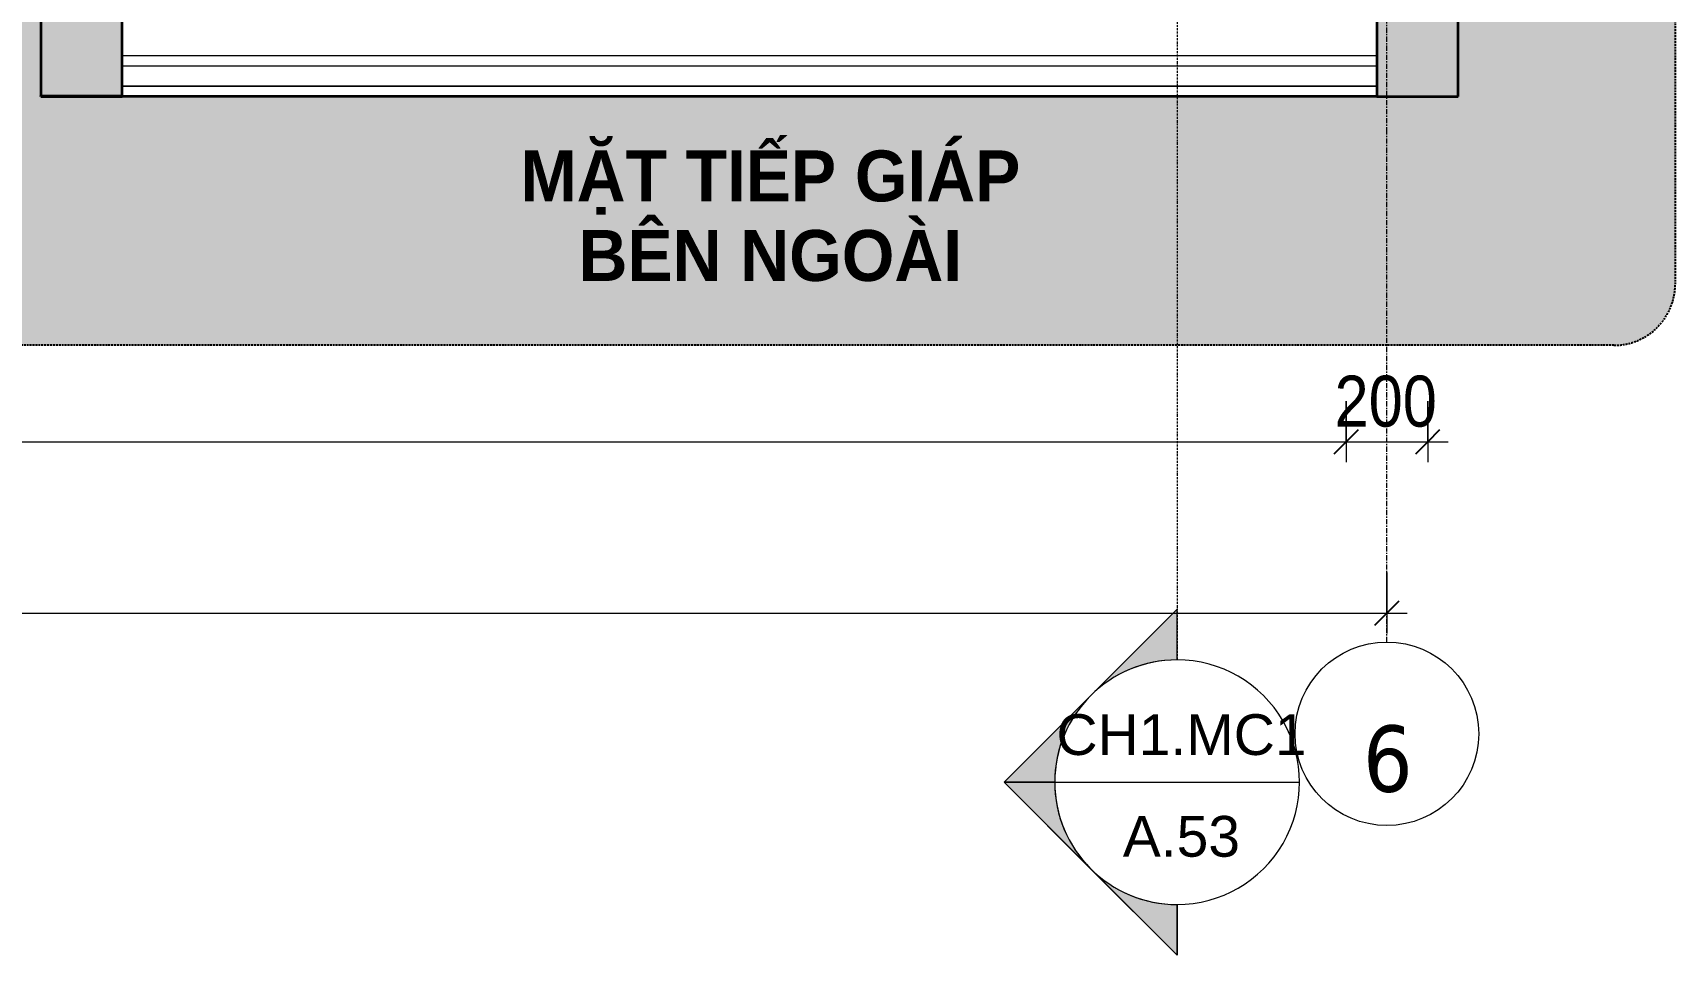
# Model space of a CAD drawing. Header units: millimetres. Extents: x 50254 to 245170, y 481 to 78637.
# Drawn here: x 57633 to 61659, y 21231 to 23493 of the extents above; entities that cross this region are included whole.
import ezdxf

# ---------------------------------------------------------------- set-up
doc = ezdxf.new("R2010")
doc.units = ezdxf.units.MM
for name, pattern in [('Dash', [6, 3, -3]), ('Dash - Tight', [4.5, 3, -1.5]), ('Dash Dot 3_16_', [7.9375, 4.7625, -1.5875, 0, -1.5875]), ('Grid Line', [22.225, 12.7, -3.175, 3.175, -3.175]), ('Hidden', [7.14375, 4.7625, -2.38125])]:
    doc.linetypes.add(name, pattern=pattern)
for name, color, linetype, lineweight in [('0-1', 7, 'Continuous', 5), ('A-ANNO-DIMS', 211, 'Continuous', 9), ('A-ANNO-DIMS-50', 211, 'Continuous', 9), ('A-DETL-GENF-3', 92, 'Dash - Tight', 18), ('A-DETL-GENF-4', 92, 'Hidden', 25), ('A-DETL-GENF-5', 9, 'Continuous', 18), ('A-DETL-MEDM', 33, 'Continuous', 35), ('A-FLOR', 192, 'Continuous', 18), ('A-FLOR-HRAL', 11, 'Continuous', 18), ('A-WALL', 113, 'Continuous', 18), ('G-ANNO-SYMB', 111, 'Continuous', 9), ('G-ANNO-SYMB-1', 111, 'Dash Dot 3_16_', 18), ('G-ANNO-TEXT-1', 7, 'Continuous', 9), ('S-COLS', 52, 'Continuous', 18), ('S-COLS-6', 52, 'Continuous', 35), ('S-COLS-7', 52, 'Dash', 18), ('S-COLS-HDLN', 52, 'Dash', 18), ('S-GRID-1', 1, 'Grid Line', 9), ('S-GRID-IDEN', 1, 'Continuous', 9)]:
    doc.layers.add(name, color=color, linetype=linetype, lineweight=lineweight)
doc.layers.add('A-DETL-GENF-2', color=7, linetype='Continuous', lineweight=18, transparency=0.2)
doc.styles.add('Arial', font='arial.ttf', dxfattribs={"height": 100})
doc.styles.add('Arial_B', font='arialbd.ttf', dxfattribs={"width": 0.95, "height": 125})
doc.styles.add('Tahoma_B', font='tahomabd.ttf', dxfattribs={"height": 162.5})
doc.styles.add('UTM Avo', font='', dxfattribs={"width": 0.9, "height": 125})
doc.styles.get('UTM Avo').set_extended_font_data('UTM Avo')
doc.dimstyles.new('1_Dim_chi_tiet_2_5', dxfattribs={"dimscale": 304.8, "dimtxt": 124.912619, "dimasz": 0.19685, "dimexe": 0.164042, "dimexo": 0.0625, "dimgap": 0.016404, "dimtad": 1, "dimdec": 0, "dimrnd": 5, "dimzin": 0, "dimdsep": 46, "dimtxsty": 'UTM Avo', "dimblk1": 'OBLIQUE', "dimblk2": 'OBLIQUE', "dimsah": 1, "dimcen": 0.09, "dimdle": 0.164042, "dimazin": 0, "dimtfac": 1, "dimtdec": 4, "dimtix": 1, "dimtmove": 0, "dimatfit": 3, "dimfxl": 0.328084, "dimfxlon": 1, "dimtvp": 1, "dimtolj": 1, "dimtzin": 0, "dimarcsym": 2})
pattern_1 = [(50, (0, 0), (364.3679, -31.8783), [38.1, -419.1]), (355, (0, 0), (-70.4859, 382.1133), [30.48, -335.28]), (100.451, (30.36, -2.66), (293.885, 350.2334), [32.38, -356.18]), (46.184, (0, 101.6), (542.1585, -84.0858), [57.15, -628.65]), (96.636, (45.2, 94.6), (474.805, 494.8554), [48.57, -534.27]), (351.184, (0, 101.6), (474.81, 494.85), [45.72, -502.92]), (21, (50.8, 76.2), (303.2285, -204.5305), [38.1, -419.1]), (326, (50.8, 76.2), (123.6039, 368.376), [30.48, -335.28]), (71.451, (76.07, 59.16), (426.8341, 163.8427), [32.38, -356.18]), (37.5, (0, 0), (6.17665, 169.11015), [3.353, -327.863, 3.353, -337.007, -336.55]), (37.5, (0, 0), (6.17665, 169.11015), [-671.576, 3.353, -333.197]), (7.5, (0, 0), (133.63888, 200.3615), [3.353, -190.703, 3.353, -320.243, -128.27]), (7.5, (0, 0), (133.63888, 200.3615), [-517.652, 3.353, -124.917]), (327.5, (-113.28, 0), (271.18182, -11.45836), [3.353, -123.647, 3.353, -392.887, -525.78]), (327.5, (-113.28, 0), (271.18182, -11.45836), [-523.24, 3.353, -522.427]), (317.5, (-164.08, 0), (296.2585, 50.85285), [3.353, -161.747, 3.353, -259.791, -373.38]), (317.5, (-164.08, 0), (296.2585, 50.85285), [-428.244, 3.353, -370.027]), (45, (0, 0), (-125.7236, 125.7236), []), (45, (0, 190.5), (-125.7236, 125.7236), [])]

# ---------------------------------------------------------------- blocks, each defined once
blk = doc.blocks.new('NCV_TKTC_KET CAU_rvt-1-TKCS_CĂN HỘ LOẠI 1 - MẶT BẰNG')
at = {"layer": 'A-FLOR'}
blk.add_line((57852.6, 23336.9), (60927.6, 23336.9), dxfattribs=at)
blk = doc.blocks.new('Top Rail Type - Top Rail_Internal_-1602693-TKCS_CĂN HỘ LOẠI 1 - MẶT BẰNG')
at = {"layer": 'A-FLOR-HRAL'}
for p, q in [((57852.6, 23412.4), (60927.6, 23412.4)), ((60927.6, 23362.4), (57852.6, 23362.4))]:
    blk.add_line(p, q, dxfattribs=at)
blk = doc.blocks.new('Top Rail Type - Top Rail_Internal_-V17-TKCS_CĂN HỘ LOẠI 1 - MẶT BẰNG')
at = {"layer": 'A-FLOR-HRAL'}
for p, q in [((57852.6, 23412.4), (60927.6, 23412.4)), ((57852.6, 23362.4), (60927.6, 23362.4))]:
    blk.add_line(p, q, dxfattribs=at)
blk = doc.blocks.new('G1_SOF - BO TRU - 200x200-3050151-TKCS_CĂN HỘ LOẠI 1 - MẶT BẰNG')
at = {"layer": 'S-COLS-HDLN'}
for p, q in [((-97.9, -97.9), (-100, -100)), ((97.9, -97.9), (100, -100))]:
    blk.add_line(p, q, dxfattribs=at)
blk = doc.blocks.new('BORDER VIEW - BORDER VIEW-3457859-TKCS_CĂN HỘ LOẠI 1 - MẶT BẰNG')
at = {"layer": 'A-DETL-GENF-4'}
for p, q in [((9635.3, 11333.8), (9635.3, 150)), ((9485.3, 0), (150, 0))]:
    blk.add_line(p, q, dxfattribs=at)
blk.add_arc((9485.3, 150), 150, 270, 0, dxfattribs=at)
blk = doc.blocks.new('Grid - M_Grid Head - Circle-353313-TKCS_CĂN HỘ LOẠI 1 - MẶT BẰNG')
at = {"layer": 'S-GRID-IDEN'}
blk.add_circle((0, 0), 4.5, dxfattribs=at)
blk = doc.blocks.new('Section - M_Section Head - Filled-352373-TKCS_CĂN HỘ LOẠI 1 - MẶT BẰNG')
at = {"layer": 'G-ANNO-SYMB'}
h = blk.add_hatch(color=256, dxfattribs=at)
edge = h.paths.add_edge_path()
edge.add_line((-6, 8.485), (-6, 6))
edge.add_arc((-6, 0), 6, 90, 135)
edge.add_line((-10.243, 4.243), (-6, 8.485))
h = blk.add_hatch(color=256, dxfattribs=at)
edge = h.paths.add_edge_path()
edge.add_line((-6, 8.485), (-1.757, 4.243))
edge.add_arc((-6, 0), 6, 45, 90)
edge.add_line((-6, 6), (-6, 8.485))
h = blk.add_hatch(color=256, dxfattribs=at)
edge = h.paths.add_edge_path()
edge.add_line((-14.485, 0), (-10.243, 4.243))
edge.add_arc((-6, 0), 6, 135, 180)
edge.add_line((-12, 0), (-14.485, 0))
h = blk.add_hatch(color=256, dxfattribs=at)
edge = h.paths.add_edge_path()
edge.add_line((2.485, 0), (0, 0))
edge.add_arc((-6, 0), 6, 360, 405)
edge.add_line((-1.757, 4.243), (2.485, 0))
for p, q in [((-6, 8.485), (-14.485, 0)), ((-6, 8.485), (-10.243, 4.243)), ((-6, 8.485), (2.485, 0)), ((-6, 6), (-6, 8.485)), ((-6, 8.485), (-6, 6)), ((-1.757, 4.243), (-6, 8.485)), ((-10.243, 4.243), (-14.485, 0)), ((2.485, 0), (-1.757, 4.243)), ((-14.485, 0), (-12, 0)), ((0, 0), (2.485, 0)), ((-12, 0), (-14.485, 0)), ((0, 0), (2.485, 0))]:
    blk.add_line(p, q, dxfattribs=at)
for start, end in [(360, 180), (90, 135), (45, 90), (135, 180), (360, 45), (180, 360)]:
    blk.add_arc((-6, 0), 6, start, end, dxfattribs=at)
blk = doc.blocks.new('DIMBLOCK29-TKCS_CĂN HỘ LOẠI 1 - MẶT BẰNG')
at = {"layer": 'A-ANNO-DIMS-50'}
for p, q in [((52852.6, 22590.1), (52852.6, 22440.1)), ((52852.6, 22490.1), (52852.6, 22590.1)), ((60852.6, 22590.1), (60852.6, 22440.1)), ((60852.6, 22490.1), (60852.6, 22590.1)), ((52852.6, 22490.1), (60852.6, 22490.1))]:
    blk.add_line(p, q, dxfattribs=at)
at = {"layer": 'A-ANNO-DIMS-50', "lineweight": 25}
for p, q in [((52852.6, 22490.1), (52882.6, 22520.1)), ((60852.6, 22490.1), (60882.6, 22520.1)), ((52852.6, 22490.1), (52822.6, 22460.1)), ((60852.6, 22490.1), (60822.6, 22460.1))]:
    blk.add_line(p, q, dxfattribs=at)
at = {"layer": 'A-ANNO-DIMS-50', "color": 0, "insert": (56681.4, 22652.5), "char_height": 125, "width": 410.824, "attachment_point": 1, "line_spacing_factor": 1.110334, "style": 'UTM Avo'}
blk.add_mtext('8000', dxfattribs=at)
blk = doc.blocks.new('_Oblique')
at = {"color": 0, "linetype": 'ByBlock', "lineweight": -2}
blk.add_line((-0.5, -0.5), (0.5, 0.5), dxfattribs=at)
blk = doc.blocks.new('DIMBLOCK30-TKCS_CĂN HỘ LOẠI 1 - MẶT BẰNG')
at = {"layer": 'A-ANNO-DIMS-50'}
for p, q in [((60852.6, 22590.1), (60852.6, 22440.1)), ((60852.6, 22490.1), (60852.6, 22590.1)), ((61052.6, 22590.1), (61052.6, 22440.1)), ((61052.6, 22490.1), (61052.6, 22590.1)), ((60852.6, 22490.1), (61102.6, 22490.1))]:
    blk.add_line(p, q, dxfattribs=at)
at = {"layer": 'A-ANNO-DIMS-50', "lineweight": 25}
for p, q in [((60852.6, 22490.1), (60882.6, 22520.1)), ((61052.6, 22490.1), (61082.6, 22520.1)), ((60852.6, 22490.1), (60822.6, 22460.1)), ((61052.6, 22490.1), (61022.6, 22460.1))]:
    blk.add_line(p, q, dxfattribs=at)
at = {"layer": 'A-ANNO-DIMS-50', "color": 0, "insert": (60824.2, 22652.5), "char_height": 125, "width": 308.118, "attachment_point": 1, "line_spacing_factor": 1.110334, "style": 'UTM Avo'}
blk.add_mtext('200', dxfattribs=at)
blk = doc.blocks.new('DIMBLOCK31-TKCS_CĂN HỘ LOẠI 1 - MẶT BẰNG')
at = {"layer": 'A-ANNO-DIMS-50'}
for p, q in [((52752.6, 22170.1), (52752.6, 22020.1)), ((52752.6, 22070.1), (52752.6, 22170.1)), ((60952.6, 22170.1), (60952.6, 22020.1)), ((60952.6, 22070.1), (60952.6, 22170.1)), ((52702.6, 22070.1), (61002.6, 22070.1))]:
    blk.add_line(p, q, dxfattribs=at)
at = {"layer": 'A-ANNO-DIMS-50', "lineweight": 25}
for p, q in [((52752.6, 22070.1), (52722.6, 22040.1)), ((52752.6, 22070.1), (52782.6, 22100.1)), ((60952.6, 22070.1), (60922.6, 22040.1)), ((60952.6, 22070.1), (60982.6, 22100.1))]:
    blk.add_line(p, q, dxfattribs=at)
at = {"layer": 'A-ANNO-DIMS-50', "color": 0, "insert": (56681.4, 22232.5), "char_height": 125, "width": 410.824, "attachment_point": 1, "line_spacing_factor": 1.110334, "style": 'UTM Avo'}
blk.add_mtext('8200', dxfattribs=at)

msp = doc.modelspace()

# ---------------------------------------------------------------- hatches: boundary and pattern name
at = {"layer": 'A-DETL-GENF-2'}
h = msp.add_hatch(color=256, dxfattribs=at)
h.paths.add_polyline_path([(54313.5, 22726.9), (61509.2, 22726.9), (61548, 22732), (61584.2, 22747), (61615.3, 22770.9), (61639.1, 22801.9), (61654.1, 22838.1), (61659.2, 22876.9), (61659.2, 34060.7), (61654.1, 34099.5), (61639.1, 34135.7), (61615.3, 34166.8), (61584.2, 34190.6), (61548, 34205.6), (61509.2, 34210.7), (52174, 34210.7), (52135.1, 34205.6), (52099, 34190.6), (52067.9, 34166.8), (52044, 34135.7), (52029.1, 34099.5), (52024, 34060.7), (52024, 22876.9), (52029.1, 22838.1), (52044, 22801.9), (52067.9, 22770.9), (52099, 22747), (52135.1, 22732), (52174, 22726.9), (52927.6, 22726.9)])
h.paths.add_polyline_path([(52920.5, 23335.3), (52725.9, 23335.3), (52725.9, 24536.9), (52552.6, 24536.9), (52552.6, 25536.9), (52652.6, 25536.9), (52652.6, 32236.9), (52527.6, 32237), (52527.8, 33537), (61177.6, 33536.9), (61177.5, 32236.9), (61052.5, 32237), (61052.6, 25536.9), (61152.6, 25536.9), (61152.6, 25342.2), (61156, 25341.8), (61167.6, 25337), (61177.6, 25329.3), (61186, 25317.8), (61190.2, 25307), (61191.8, 25295.3), (61190.1, 25282.8), (61185.3, 25271.1), (61177.7, 25261.2), (61166.2, 25252.9), (61155.3, 25248.6), (61152.6, 25248.3), (61152.6, 24536.9), (61126, 24536.9), (61126, 23536.9), (61127.6, 23536.9), (61127.6, 23336.9), (57652.6, 23337.4), (57652.6, 24536.9), (52925.9, 24536.4), (52925.9, 23536.9), (52927.6, 23536.9), (52927.6, 23336.9), (52925.9, 23336.9), (52925.9, 23335.3)])
h.paths.add_polyline_path([(61152.6, 25251.4), (61156.1, 25252.1), (61167.7, 25257.5), (61175.5, 25263.5), (61182.6, 25272.8), (61187.1, 25283.7), (61188.6, 25295.3), (61186.7, 25307.8), (61181.3, 25319.4), (61175.4, 25327.1), (61166.1, 25334.3), (61155.2, 25338.7), (61152.6, 25338.7), (61152.6, 25251.8)])
at = {"layer": 'A-DETL-GENF-5'}
h = msp.add_hatch(dxfattribs=at)
h.set_pattern_fill('FP_2', color=256, style=0, pattern_type=2)
h.set_pattern_definition(pattern_1)
h.paths.add_polyline_path([(61126, 23336.9), (61127.6, 23337.4), (61127.6, 23536.9), (60927.6, 23536.9), (60927.6, 23336.9)])
h.paths.add_polyline_path([(52927.6, 23336.9), (52927.6, 23536.9), (52727.6, 23536.9), (52727.6, 23336.9), (52925.9, 23336.9)])
h.paths.add_polyline_path([(57852.6, 23339), (57852.6, 23536.9), (57652.6, 23536.9), (57652.6, 23339), (57757, 23339)])
h.paths.add_polyline_path([(61052.6, 24536.9), (61152.6, 24536.9), (61152.6, 25536.9), (60752.6, 25536.9), (60752.6, 24536.9), (60927.6, 24536.9)])
h.paths.add_polyline_path([(52852.6, 24536.9), (52952.6, 24536.9), (52952.6, 25536.9), (52552.6, 25536.9), (52552.6, 24536.9), (52727.6, 24536.9)])
h.paths.add_polyline_path([(54252.5, 24536.9), (54252.5, 24736.9), (54052.6, 24736.9), (54052.6, 24536.9), (54152.6, 24536.9)])
h.paths.add_polyline_path([(57852.6, 24537.4), (57852.6, 24737.4), (57652.6, 24736.9), (57652.6, 24537.4), (57752.6, 24537.4)])
h.paths.add_polyline_path([(57752.6, 27736.9), (57852.6, 27736.9), (57852.6, 27836.9), (57654.2, 27836.9), (57654.2, 27736.9)])
h.paths.add_polyline_path([(54252.6, 27736.9), (54252.6, 27836.9), (54052.6, 27836.9), (54052.6, 27736.9), (54152.6, 27736.9)])
h.paths.add_polyline_path([(54452.6, 28836.9), (54552.6, 28836.9), (54552.6, 28936.9), (54352.6, 28936.9), (54352.6, 28836.9), (54361.1, 28836.9)])
h.paths.add_polyline_path([(52852.6, 28836.9), (52852.6, 29036.9), (52652.6, 29036.9), (52652.6, 28836.9)])
h.paths.add_polyline_path([(61052.5, 28836.9), (61052.6, 28836.9), (61052.5, 29036.9), (60852.6, 29036.9), (60852.6, 28836.9)])
h.paths.add_polyline_path([(57652.6, 28836.9), (57852.6, 28836.9), (57852.6, 28936.9), (57652.6, 28936.9), (57652.6, 28848.1)])
h.paths.add_polyline_path([(57752.6, 31236.9), (57852.6, 31236.9), (57852.6, 31336.9), (57652.6, 31336.9), (57652.6, 31236.9), (57747.6, 31236.9)])
h.paths.add_polyline_path([(61152.6, 32237), (61177.6, 32237), (61177.6, 33537), (60727.6, 33536.9), (60727.6, 32237), (61052.6, 32237)])
h.paths.add_polyline_path([(52527.6, 32237), (52977.6, 32237), (52977.6, 33537), (52527.6, 33536.9), (52527.6, 32237)])
h.paths.add_polyline_path([(56452.6, 33336.9), (56652.6, 33336.9), (56652.6, 33536.9), (56452.6, 33536.9)])
at = {"layer": 'S-COLS'}
h = msp.add_hatch(dxfattribs=at)
h.set_pattern_fill('FP_2', color=256, style=0, pattern_type=2)
h.set_pattern_definition(pattern_1)
h.paths.add_polyline_path([(57757, 23336.9), (57852.6, 23336.9), (57852.6, 23339), (57652.6, 23339), (57652.6, 23336.9)])

# ---------------------------------------------------------------- linework, layer by layer
at = {"layer": 'A-DETL-MEDM'}
for p, q in [((57652.6, 23536.9), (57652.6, 23339)), ((57852.6, 23339), (57852.6, 23536.9)), ((60927.6, 23536.9), (60927.6, 23336.9)), ((61127.6, 23336.9), (61127.6, 23536.9)), ((57652.6, 23336.9), (57652.6, 23339)), ((57652.6, 23339), (57852.6, 23339)), ((60927.6, 23336.9), (57652.6, 23336.9)), ((60927.6, 23336.9), (61127.6, 23336.9))]:
    msp.add_line(p, q, dxfattribs=at)
at = {"layer": 'A-WALL'}
for p, q in [((57852.6, 23437.4), (60927.6, 23437.4)), ((60927.6, 23337.4), (57852.6, 23337.4))]:
    msp.add_line(p, q, dxfattribs=at)
at = {"layer": 'G-ANNO-SYMB'}
msp.add_line((60138.3, 21655.4), (60738.3, 21655.4), dxfattribs=at)
at = {"layer": 'G-ANNO-SYMB-1'}
msp.add_line((60438.3, 34556), (60438.3, 21955.4), dxfattribs=at)
at = {"layer": 'S-COLS-6'}
for p, q in [((57652.6, 23536.9), (57652.6, 23339)), ((57652.6, 23339), (57652.6, 23336.9)), ((57652.6, 23336.9), (57852.6, 23336.9)), ((57852.6, 23336.9), (57852.6, 23339)), ((60927.6, 23336.9), (61127.6, 23336.9))]:
    msp.add_line(p, q, dxfattribs=at)
at = {"layer": 'S-GRID-1'}
for p, q in [((60952.6, 23249.2), (60952.6, 33246.7)), ((60952.6, 21999.2), (60952.6, 23249.2))]:
    msp.add_line(p, q, dxfattribs=at)

# ---------------------------------------------------------------- block references
at = {"layer": '0-1'}
msp.add_blockref('NCV_TKTC_KET CAU_rvt-1-TKCS_CĂN HỘ LOẠI 1 - MẶT BẰNG', (0, 0), dxfattribs=at)
at = {"layer": 'A-DETL-GENF-3'}
msp.add_blockref('BORDER VIEW - BORDER VIEW-3457859-TKCS_CĂN HỘ LOẠI 1 - MẶT BẰNG', (52024, 22726.9), dxfattribs=at)
at = {"layer": 'A-FLOR-HRAL'}
for name in ['Top Rail Type - Top Rail_Internal_-1602693-TKCS_CĂN HỘ LOẠI 1 - MẶT BẰNG', 'Top Rail Type - Top Rail_Internal_-V17-TKCS_CĂN HỘ LOẠI 1 - MẶT BẰNG']:
    msp.add_blockref(name, (0, 0), dxfattribs=at)
at = {"layer": 'G-ANNO-SYMB', "xscale": 49.99999999999998, "yscale": 49.99999999999998, "zscale": 49.99999999999998, "rotation": 89.99999999999947}
msp.add_blockref('Section - M_Section Head - Filled-352373-TKCS_CĂN HỘ LOẠI 1 - MẶT BẰNG', (60438.3, 21955.4), dxfattribs=at)
at = {"layer": 'S-COLS-7'}
msp.add_blockref('G1_SOF - BO TRU - 200x200-3050151-TKCS_CĂN HỘ LOẠI 1 - MẶT BẰNG', (57752.6, 23436.9), dxfattribs=at)
at = {"layer": 'S-GRID-IDEN', "xscale": 49.99999999999998, "yscale": 49.99999999999998, "zscale": 49.99999999999998}
msp.add_blockref('Grid - M_Grid Head - Circle-353313-TKCS_CĂN HỘ LOẠI 1 - MẶT BẰNG', (60952.6, 21774.2), dxfattribs=at)

# ---------------------------------------------------------------- texts
at = {"layer": 'G-ANNO-SYMB', "char_height": 100, "attachment_point": 5, "line_spacing_factor": 0.936439, "style": 'Arial'}
for s, insert, width in [('\\pt635,1270,1905,2540,3175,3810,4445,5080,5715,6350,6985,7620,8255,8890,9525,10160,10795,11430,12065,12700,13335,13970,14605,15240,15875,16510,17145,17780,18415,19050,19685,20320;CH1.MC1', (60449.1, 21771.4), 625), ('\\pt635,1270,1905,2540,3175,3810,4445,5080,5715,6350,6985,7620,8255,8890,9525,10160,10795,11430,12065,12700,13335,13970,14605,15240,15875,16510,17145,17780,18415,19050,19685,20320;A.53', (60448.9, 21521.9), 297.5)]:
    msp.add_mtext(s, dxfattribs=dict(at, insert=insert, width=width))
at = {"layer": 'G-ANNO-TEXT-1', "insert": (59441.2, 23043.9), "char_height": 125, "width": 1332.375, "attachment_point": 5, "line_spacing_factor": 0.936439, "style": 'Arial_B'}
msp.add_mtext('\\pt570,1140,1710,2280,2850,3420,3990,4560,5130,5700,6270,6840,7410,7980,8550,9120,9690,10260,10830,11400,11970,12540,13110,13680,14250,14820,15390,15960,16530,17100,17670,18240;MẶT TIẾP GIÁP\\PBÊN NGOÀI', dxfattribs=at)

# ---------------------------------------------------------------- dimensions: what is measured, and where the dimension line sits
at = {"layer": 'A-ANNO-DIMS'}
for base, p1, p2, override, picture, middle in [((60852.6, 22490.1), (52852.6, 22590.1), (60852.6, 22590.1), {"dimpost": '<>', "dimfxl": 8000}, 'DIMBLOCK29-TKCS_CĂN HỘ LOẠI 1 - MẶT BẰNG', (56852.6, 22559.8)), ((61052.6, 22490.1), (60852.6, 22590.1), (61052.6, 22590.1), {"dimpost": '<>', "dimfxl": 200}, 'DIMBLOCK30-TKCS_CĂN HỘ LOẠI 1 - MẶT BẰNG', (60952.6, 22559.8)), ((60952.6, 22070.1), (52752.6, 22170.1), (60952.6, 22170.1), {"dimpost": '<>', "dimfxl": 8200}, 'DIMBLOCK31-TKCS_CĂN HỘ LOẠI 1 - MẶT BẰNG', (56852.6, 22139.8))]:
    dim = msp.add_linear_dim(base=base, p1=p1, p2=p2, dimstyle='1_Dim_chi_tiet_2_5', override=override, dxfattribs=at)
    dim.commit()
    dim.dimension.update_dxf_attribs({"geometry": picture, "text_midpoint": middle})

# ---------------------------------------------------------------- next in the draw order: texts
at = {"layer": 'S-GRID-IDEN', "insert": (60954.9, 21711.8), "char_height": 162.5, "width": 145.5, "attachment_point": 5, "line_spacing_factor": 0.996129, "style": 'Tahoma_B', "bg_fill": 3, "box_fill_scale": 1.25, "bg_fill_color": 256, "bg_fill_true_color": 13158600, "bg_fill_transparency": 0}
msp.add_mtext('\\pt634.99962,1269.99925,1905.0005,2540.00013,3174.99975,3809.99937,4445.00062,5080.00025,5714.99987,6349.9995,6985.00075,7620.00037,8255,8889.99962,9524.99925,10160.0005,10795.00013,11429.99975,12064.99938,12700.00063,13335.00025,13969.99988,14604.9995,15240.00075,15875.00038,16510,17144.99963,17779.99925,18415.0005,19050.00013,19684.99975,20319.99938;6', dxfattribs=at)

doc.saveas('drawing.dxf')
